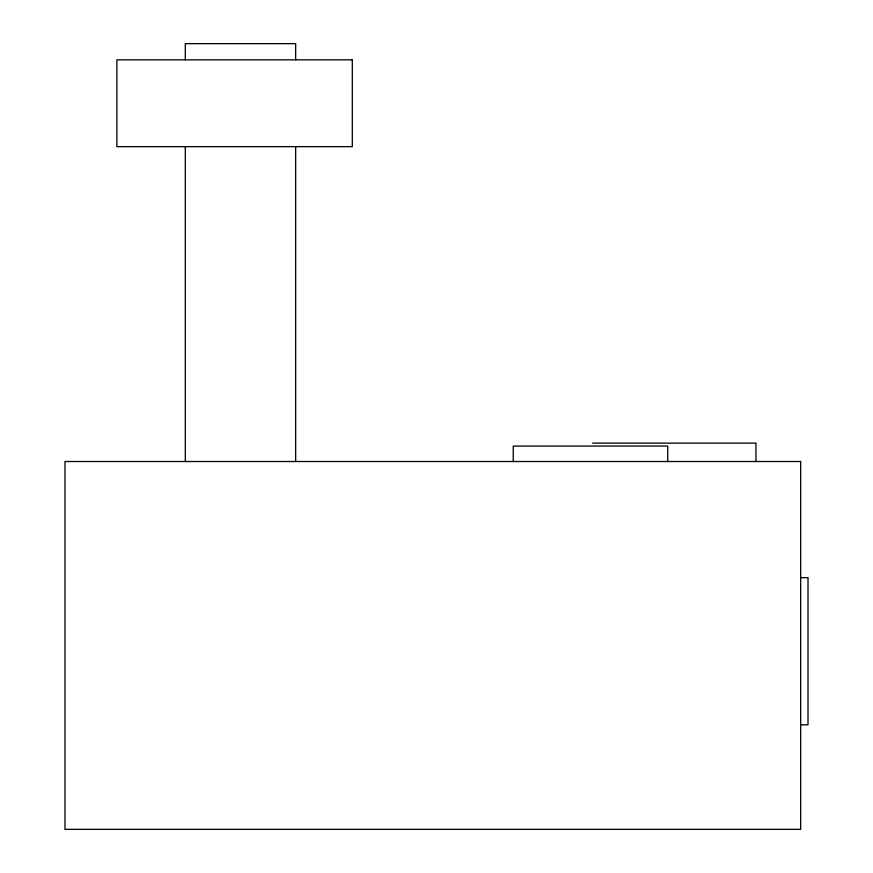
<?xml version="1.0" encoding="UTF-8"?>
<svg xmlns="http://www.w3.org/2000/svg" width="873" height="873" viewBox="0 0 873 873"><rect width="100%" height="100%" fill="white"/><g stroke="black" fill="none" stroke-linecap="round" stroke-linejoin="round"><path stroke-width="1.31" d="M592.636 443.124L755.953 443.124L755.953 461.511M800.661 577.664L808.016 577.664L808.016 724.797L800.661 724.797M667.736 461.511L667.736 446.059L513.248 446.059L513.248 461.511M295.663 59.833L295.663 43.65L185.305 43.65L185.305 59.833M295.663 146.642L295.663 461.511M185.305 146.642L185.305 461.511M352.31 59.833L116.895 59.833L116.895 146.642L352.31 146.642L352.31 59.833M800.661 461.511L64.984 461.511L64.984 829.35L800.661 829.35L800.661 461.511"/></g></svg>
